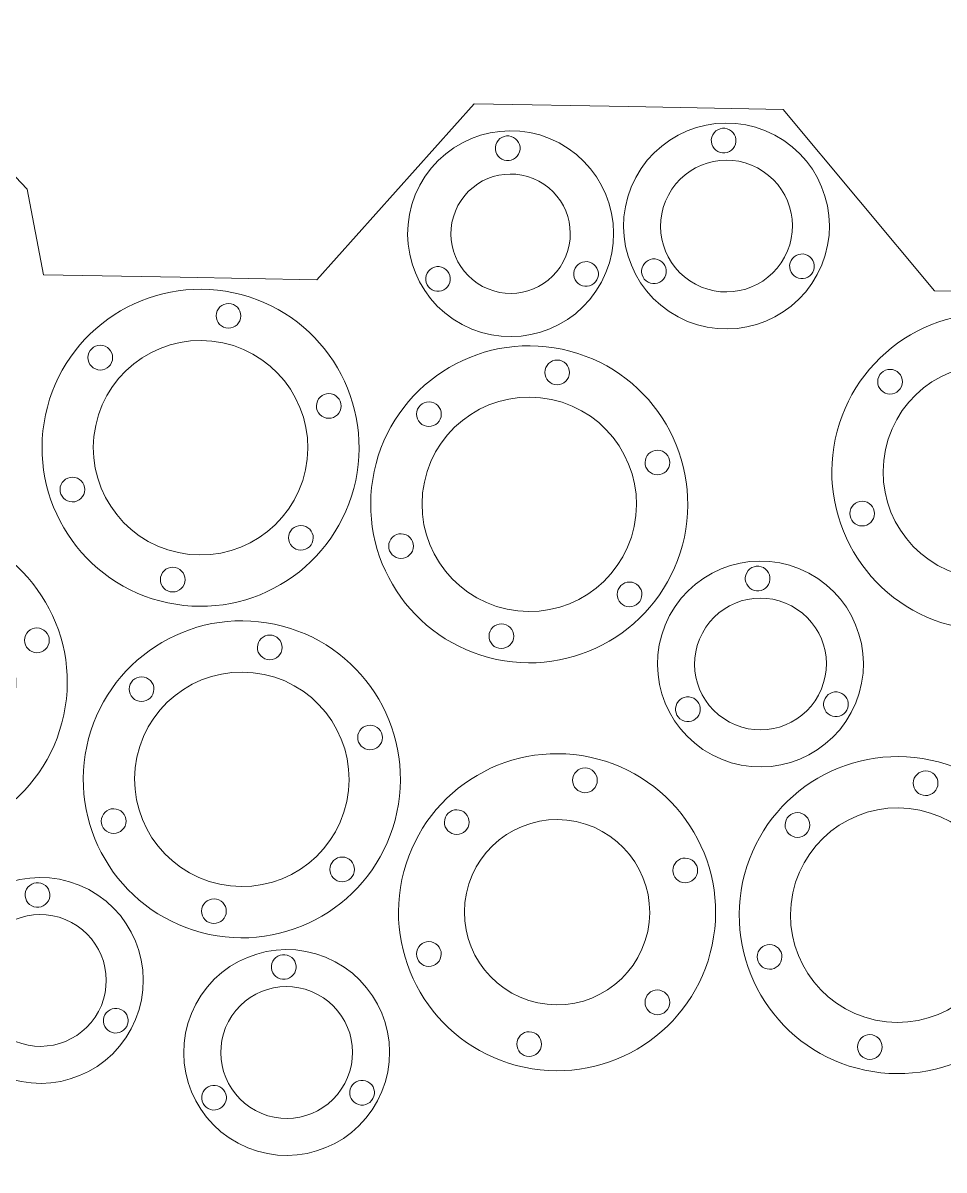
# Model space of a CAD drawing. Header units: millimetres. Extents: x -827 to 468, y -1652 to 1182.
# Drawn here: x -17.8 to 205.9, y -271.4 to 7.2 of the extents above; entities that cross this region are included whole.
import ezdxf

# ---------------------------------------------------------------- set-up
doc = ezdxf.new("R2010")
doc.units = ezdxf.units.MM
doc.header["$MEASUREMENT"] = 0
doc.layers.add('layer 1', color=7, linetype='Continuous')

msp = doc.modelspace()

# ---------------------------------------------------------------- linework, layer by layer
at = {"layer": 'layer 1', "color": 250, "lineweight": 20}
msp.add_open_spline([(278.9303, -34.2065), (278.9303, -34.2065), (279.5597, 1.0118), (279.5597, 1.0118), (279.5597, 1.0118), (279.5597, 1.0118), (279.7069, 9.2469), (279.7069, 9.2469), (279.7069, 9.2469), (279.7069, 9.2469), (279.9302, 21.7449), (279.9302, 21.7449), (279.9302, 21.7449), (279.9302, 21.7449), (280.1536, 34.2429), (280.1536, 34.2429), (280.1536, 34.2429), (280.1536, 34.2429), (280.3769, 46.7409), (280.3769, 46.7409), (280.3769, 46.7409), (280.3769, 46.7409), (280.6003, 59.2389), (280.6003, 59.2389), (280.6003, 59.2389), (280.6003, 59.2389), (280.7581, 68.0699), (280.7581, 68.0699), (280.7581, 68.0699), (280.7581, 68.0699), (280.9159, 76.9009), (280.9159, 76.9009), (280.9159, 76.9009), (280.9159, 76.9009), (277.1762, 80.6359), (277.1762, 80.6359), (277.1762, 80.6359), (277.1762, 80.6359), (273.4364, 84.3709), (273.4364, 84.3709), (273.4364, 84.3709), (273.4364, 84.3709), (239.7477, 84.973), (239.7477, 84.973), (239.7477, 84.973), (239.7477, 84.973), (206.059, 85.575), (206.059, 85.575), (206.059, 85.575), (206.059, 85.575), (168.565, 86.2451), (168.565, 86.2451), (168.565, 86.2451), (168.565, 86.2451), (131.071, 86.9152), (131.071, 86.9152), (131.071, 86.9152), (131.071, 86.9152), (93.577, 87.5852), (93.577, 87.5852), (93.577, 87.5852), (93.577, 87.5852), (56.0829, 88.2553), (56.0829, 88.2553), (56.0829, 88.2553), (56.0829, 88.2553), (23.2314, 88.8424), (23.2314, 88.8424), (23.2314, 88.8424), (23.2314, 88.8424), (-9.6202, 89.4295), (-9.6202, 89.4295), (-9.6202, 89.4295), (-9.6202, 89.4295), (-14.3345, 85.4926), (-14.3345, 85.4926), (-14.3345, 85.4926), (-14.3345, 85.4926), (-19.0488, 81.5558), (-19.0488, 81.5558), (-19.0488, 81.5558), (-19.0488, 81.5558), (-19.2003, 73.0776), (-19.2003, 73.0776), (-19.2003, 73.0776), (-19.2003, 73.0776), (-19.3518, 64.5994), (-19.3518, 64.5994), (-19.3518, 64.5994), (-19.3518, 64.5994), (-19.5752, 52.1014), (-19.5752, 52.1014), (-19.5752, 52.1014), (-19.5752, 52.1014), (-19.7985, 39.6034), (-19.7985, 39.6034), (-19.7985, 39.6034), (-19.7985, 39.6034), (-20.0219, 27.1054), (-20.0219, 27.1054), (-20.0219, 27.1054), (-20.0219, 27.1054), (-20.2452, 14.6074), (-20.2452, 14.6074), (-20.2452, 14.6074), (-20.2452, 14.6074), (-20.3908, 6.4604), (-20.3908, 6.4604), (-20.3908, 6.4604), (-20.3908, 6.4604), (-21.0186, -28.6698), (-21.0186, -28.6698), (-21.0186, -28.6698), (-21.0186, -28.6698), (-16.807, -33.0974), (-16.807, -33.0974), (-16.807, -33.0974), (-16.807, -33.0974), (-12.8295, -53.9484), (-12.8295, -53.9484), (-12.8295, -53.9484), (-12.8295, -53.9484), (20.3751, -54.5417), (20.3751, -54.5417), (20.3751, -54.5417), (20.3751, -54.5417), (53.5797, -55.1353), (53.5797, -55.1353), (53.5797, -55.1353), (53.5797, -55.1353), (91.7901, -12.3988), (91.7901, -12.3988), (91.7901, -12.3988), (91.7901, -12.3988), (129.2841, -13.0689), (129.2841, -13.0689), (129.2841, -13.0689), (129.2841, -13.0689), (166.7781, -13.7389), (166.7781, -13.7389), (166.7781, -13.7389), (166.7781, -13.7389), (203.5557, -57.8154), (203.5557, -57.8154), (203.5557, -57.8154), (203.5557, -57.8154), (237.3326, -58.4191), (237.3326, -58.4191), (237.3326, -58.4191), (237.3326, -58.4191), (271.1095, -59.0227), (271.1095, -59.0227), (271.1095, -59.0227), (272.3739, -57.624), (273.8726, -39.8018), (275.137, -38.403), (275.137, -38.403), (276.4014, -37.0042), (277.6658, -35.6053), (278.9303, -34.2065)], degree=3, knots=[0, 0, 0, 0, 0.02439024, 0.02439024, 0.02439024, 0.02439024, 0.04878049, 0.04878049, 0.04878049, 0.04878049, 0.07317073, 0.07317073, 0.07317073, 0.07317073, 0.09756098, 0.09756098, 0.09756098, 0.09756098, 0.12195122, 0.12195122, 0.12195122, 0.12195122, 0.14634146, 0.14634146, 0.14634146, 0.14634146, 0.17073171, 0.17073171, 0.17073171, 0.17073171, 0.19512195, 0.19512195, 0.19512195, 0.19512195, 0.2195122, 0.2195122, 0.2195122, 0.2195122, 0.24390244, 0.24390244, 0.24390244, 0.24390244, 0.26829268, 0.26829268, 0.26829268, 0.26829268, 0.29268293, 0.29268293, 0.29268293, 0.29268293, 0.31707317, 0.31707317, 0.31707317, 0.31707317, 0.34146341, 0.34146341, 0.34146341, 0.34146341, 0.36585366, 0.36585366, 0.36585366, 0.36585366, 0.3902439, 0.3902439, 0.3902439, 0.3902439, 0.41463415, 0.41463415, 0.41463415, 0.41463415, 0.43902439, 0.43902439, 0.43902439, 0.43902439, 0.46341463, 0.46341463, 0.46341463, 0.46341463, 0.48780488, 0.48780488, 0.48780488, 0.48780488, 0.51219512, 0.51219512, 0.51219512, 0.51219512, 0.53658537, 0.53658537, 0.53658537, 0.53658537, 0.56097561, 0.56097561, 0.56097561, 0.56097561, 0.58536585, 0.58536585, 0.58536585, 0.58536585, 0.6097561, 0.6097561, 0.6097561, 0.6097561, 0.63414634, 0.63414634, 0.63414634, 0.63414634, 0.65853659, 0.65853659, 0.65853659, 0.65853659, 0.68292683, 0.68292683, 0.68292683, 0.68292683, 0.70731707, 0.70731707, 0.70731707, 0.70731707, 0.73170732, 0.73170732, 0.73170732, 0.73170732, 0.75609756, 0.75609756, 0.75609756, 0.75609756, 0.7804878, 0.7804878, 0.7804878, 0.7804878, 0.80487805, 0.80487805, 0.80487805, 0.80487805, 0.82926829, 0.82926829, 0.82926829, 0.82926829, 0.85365854, 0.85365854, 0.85365854, 0.85365854, 0.87804878, 0.87804878, 0.87804878, 0.87804878, 0.90243902, 0.90243902, 0.90243902, 0.90243902, 0.92682927, 0.92682927, 0.92682927, 0.92682927, 0.95121951, 0.95121951, 0.95121951, 0.95121951, 1, 1, 1, 1], dxfattribs=at)
at = {"layer": 'layer 1', "color": 250, "lineweight": 9}
for points in [[(164.8171, -20.0281), (176.9992, -26.5268), (181.6065, -41.6705), (175.1079, -53.8527), (175.1079, -53.8527), (168.6092, -66.0348), (153.4655, -70.6421), (141.2833, -64.1435), (141.2833, -64.1435), (129.1012, -57.6448), (124.4939, -42.5011), (130.9925, -30.3189), (130.9925, -30.3189), (137.4912, -18.1368), (152.6349, -13.5295), (164.8171, -20.0281)], [(153.7651, -18.68), (155.227, -19.4599), (155.7798, -21.277), (155, -22.7389), (155, -22.7389), (154.2201, -24.2008), (152.403, -24.7537), (150.941, -23.9738), (150.941, -23.9738), (149.479, -23.1939), (148.9262, -21.3768), (149.7061, -19.9149), (149.7061, -19.9149), (150.486, -18.453), (152.3031, -17.9001), (153.7651, -18.68)], [(160.581, -27.9689), (168.3776, -32.128), (171.3263, -41.82), (167.1671, -49.6166), (167.1671, -49.6166), (163.008, -57.4132), (153.316, -60.3619), (145.5194, -56.2027), (145.5194, -56.2027), (137.7228, -52.0436), (134.7741, -42.3516), (138.9333, -34.555), (138.9333, -34.555), (143.0924, -26.7584), (152.7844, -23.8097), (160.581, -27.9689)], [(136.8339, -50.4219), (138.2959, -51.2018), (138.8486, -53.0189), (138.0688, -54.4808), (138.0688, -54.4808), (137.2889, -55.9427), (135.4718, -56.4956), (134.0098, -55.7157), (134.0098, -55.7157), (132.5478, -54.9358), (131.9951, -53.1187), (132.7749, -51.6568), (132.7749, -51.6568), (133.5548, -50.1949), (135.3719, -49.642), (136.8339, -50.4219)], [(172.7877, -49.2148), (174.2497, -49.9947), (174.8025, -51.8118), (174.0226, -53.2737), (174.0226, -53.2737), (173.2428, -54.7356), (171.4257, -55.2885), (169.9637, -54.5086), (169.9637, -54.5086), (168.5017, -53.7287), (167.9489, -51.9116), (168.7288, -50.4497), (168.7288, -50.4497), (169.5087, -48.9878), (171.3258, -48.4349), (172.7877, -49.2148)], [(173.0663, -126.4063), (185.2484, -132.905), (189.8557, -148.0487), (183.3571, -160.2309), (183.3571, -160.2309), (176.8584, -172.413), (161.7147, -177.0203), (149.5325, -170.5217), (149.5325, -170.5217), (137.3504, -164.023), (132.7431, -148.8793), (139.2417, -136.6971), (139.2417, -136.6971), (145.7404, -124.515), (160.8841, -119.9077), (173.0663, -126.4063)], [(162.0143, -125.0582), (163.4762, -125.8381), (164.029, -127.6552), (163.2492, -129.1171), (163.2492, -129.1171), (162.4693, -130.579), (160.6522, -131.1319), (159.1902, -130.352), (159.1902, -130.352), (157.7282, -129.5721), (157.1754, -127.755), (157.9553, -126.2931), (157.9553, -126.2931), (158.7352, -124.8312), (160.5523, -124.2783), (162.0143, -125.0582)], [(168.8302, -134.3471), (176.6268, -138.5062), (179.5755, -148.1982), (175.4163, -155.9948), (175.4163, -155.9948), (171.2572, -163.7914), (161.5652, -166.7401), (153.7686, -162.5809), (153.7686, -162.5809), (145.972, -158.4218), (143.0233, -148.7298), (147.1825, -140.9332), (147.1825, -140.9332), (151.3416, -133.1366), (161.0336, -130.1879), (168.8302, -134.3471)], [(145.0831, -156.8001), (146.5451, -157.58), (147.0978, -159.3971), (146.318, -160.859), (146.318, -160.859), (145.5381, -162.3209), (143.721, -162.8738), (142.259, -162.0939), (142.259, -162.0939), (140.797, -161.314), (140.2443, -159.4969), (141.0241, -158.035), (141.0241, -158.035), (141.804, -156.5731), (143.6211, -156.0202), (145.0831, -156.8001)], [(181.0369, -155.593), (182.4989, -156.3729), (183.0517, -158.19), (182.2718, -159.6519), (182.2718, -159.6519), (181.492, -161.1138), (179.6749, -161.6667), (178.2129, -160.8868), (178.2129, -160.8868), (176.7509, -160.1069), (176.1981, -158.2898), (176.978, -156.8279), (176.978, -156.8279), (177.7579, -155.366), (179.575, -154.8131), (181.0369, -155.593)], [(-1.8272, -203.2711), (10.3549, -209.7698), (14.9622, -224.9135), (8.4636, -237.0957), (8.4636, -237.0957), (1.9649, -249.2778), (-13.1788, -253.8851), (-25.361, -247.3865), (-25.361, -247.3865), (-37.5431, -240.8878), (-42.1504, -225.7441), (-35.6518, -213.5619), (-35.6518, -213.5619), (-29.1531, -201.3798), (-14.0094, -196.7725), (-1.8272, -203.2711)], [(-12.8792, -201.923), (-11.4173, -202.7029), (-10.8645, -204.52), (-11.6443, -205.9819), (-11.6443, -205.9819), (-12.4242, -207.4438), (-14.2413, -207.9967), (-15.7033, -207.2168), (-15.7033, -207.2168), (-17.1653, -206.4369), (-17.7181, -204.6198), (-16.9382, -203.1579), (-16.9382, -203.1579), (-16.1583, -201.696), (-14.3412, -201.1431), (-12.8792, -201.923)], [(-6.0633, -211.2119), (1.7333, -215.371), (4.682, -225.063), (0.5228, -232.8596), (0.5228, -232.8596), (-3.6363, -240.6562), (-13.3283, -243.6049), (-21.1249, -239.4457), (-21.1249, -239.4457), (-28.9215, -235.2866), (-31.8702, -225.5946), (-27.711, -217.798), (-27.711, -217.798), (-23.5519, -210.0014), (-13.8599, -207.0527), (-6.0633, -211.2119)], [(57.9888, -220.7693), (70.1709, -227.268), (74.7782, -242.4117), (68.2796, -254.5939), (68.2796, -254.5939), (61.7809, -266.776), (46.6372, -271.3833), (34.455, -264.8847), (34.455, -264.8847), (22.2729, -258.386), (17.6656, -243.2423), (24.1642, -231.0601), (24.1642, -231.0601), (30.6629, -218.878), (45.8066, -214.2707), (57.9888, -220.7693)], [(46.9368, -219.4212), (48.3987, -220.2011), (48.9515, -222.0182), (48.1717, -223.4801), (48.1717, -223.4801), (47.3918, -224.942), (45.5747, -225.4949), (44.1127, -224.715), (44.1127, -224.715), (42.6507, -223.9351), (42.0979, -222.118), (42.8778, -220.6561), (42.8778, -220.6561), (43.6577, -219.1942), (45.4748, -218.6413), (46.9368, -219.4212)], [(53.7527, -228.7101), (61.5493, -232.8692), (64.498, -242.5612), (60.3388, -250.3578), (60.3388, -250.3578), (56.1797, -258.1544), (46.4877, -261.1031), (38.6911, -256.9439), (38.6911, -256.9439), (30.8945, -252.7848), (27.9458, -243.0928), (32.105, -235.2962), (32.105, -235.2962), (36.2641, -227.4996), (45.9561, -224.5509), (53.7527, -228.7101)], [(6.1434, -232.4578), (7.6054, -233.2377), (8.1582, -235.0548), (7.3783, -236.5167), (7.3783, -236.5167), (6.5985, -237.9786), (4.7814, -238.5315), (3.3194, -237.7516), (3.3194, -237.7516), (1.8574, -236.9717), (1.3046, -235.1546), (2.0845, -233.6927), (2.0845, -233.6927), (2.8644, -232.2308), (4.6815, -231.6779), (6.1434, -232.4578)], [(30.0056, -251.1631), (31.4676, -251.943), (32.0203, -253.7601), (31.2405, -255.222), (31.2405, -255.222), (30.4606, -256.6839), (28.6435, -257.2368), (27.1815, -256.4569), (27.1815, -256.4569), (25.7195, -255.677), (25.1668, -253.8599), (25.9466, -252.398), (25.9466, -252.398), (26.7265, -250.9361), (28.5436, -250.3832), (30.0056, -251.1631)], [(65.9594, -249.956), (67.4214, -250.7359), (67.9742, -252.553), (67.1943, -254.0149), (67.1943, -254.0149), (66.4145, -255.4768), (64.5974, -256.0297), (63.1354, -255.2498), (63.1354, -255.2498), (61.6734, -254.4699), (61.1206, -252.6528), (61.9005, -251.1909), (61.9005, -251.1909), (62.6804, -249.729), (64.4975, -249.1761), (65.9594, -249.956)]]:
    msp.add_open_spline(points, degree=3, knots=[0, 0, 0, 0, 0.2, 0.2, 0.2, 0.2, 0.4, 0.4, 0.4, 0.4, 0.6, 0.6, 0.6, 0.6, 1, 1, 1, 1], dxfattribs=at)
at = {"layer": 'layer 1', "color": 242, "lineweight": 9}
for points in [[(112.3808, -21.8914), (124.5629, -28.3901), (129.1702, -43.5338), (122.6716, -55.716), (122.6716, -55.716), (116.1729, -67.8981), (101.0292, -72.5054), (88.847, -66.0068), (88.847, -66.0068), (76.6649, -59.5081), (72.0576, -44.3644), (78.5562, -32.1822), (78.5562, -32.1822), (85.0549, -20.0001), (100.1986, -15.3928), (112.3808, -21.8914)], [(101.3288, -20.5433), (102.7907, -21.3232), (103.3435, -23.1403), (102.5637, -24.6022), (102.5637, -24.6022), (101.7838, -26.0641), (99.9667, -26.617), (98.5047, -25.8371), (98.5047, -25.8371), (97.0427, -25.0572), (96.4899, -23.2401), (97.2698, -21.7782), (97.2698, -21.7782), (98.0497, -20.3163), (99.8668, -19.7634), (101.3288, -20.5433)], [(107.4373, -31.1582), (114.5016, -34.9266), (117.1733, -43.7083), (113.4048, -50.7725), (113.4048, -50.7725), (109.6364, -57.8368), (100.8547, -60.5085), (93.7905, -56.74), (93.7905, -56.74), (86.7262, -52.9716), (84.0545, -44.1899), (87.823, -37.1257), (87.823, -37.1257), (91.5914, -30.0614), (100.3731, -27.3897), (107.4373, -31.1582)], [(84.3976, -52.2852), (85.8596, -53.0651), (86.4123, -54.8822), (85.6325, -56.3441), (85.6325, -56.3441), (84.8526, -57.806), (83.0355, -58.3589), (81.5735, -57.579), (81.5735, -57.579), (80.1115, -56.7991), (79.5588, -54.982), (80.3386, -53.5201), (80.3386, -53.5201), (81.1185, -52.0582), (82.9356, -51.5053), (84.3976, -52.2852)], [(120.3514, -51.0781), (121.8134, -51.858), (122.3662, -53.6751), (121.5863, -55.137), (121.5863, -55.137), (120.8065, -56.5989), (118.9894, -57.1518), (117.5274, -56.3719), (117.5274, -56.3719), (116.0654, -55.592), (115.5126, -53.7749), (116.2925, -52.313), (116.2925, -52.313), (117.0724, -50.8511), (118.8895, -50.2982), (120.3514, -51.0781)]]:
    msp.add_open_spline(points, degree=3, knots=[0, 0, 0, 0, 0.2, 0.2, 0.2, 0.2, 0.4, 0.4, 0.4, 0.4, 0.6, 0.6, 0.6, 0.6, 1, 1, 1, 1], dxfattribs=at)
at = {"layer": 'layer 1', "color": 242, "lineweight": 20}
for points in [[(62.9875, -103.9013), (58.5883, -124.7042), (38.1579, -138.002), (17.355, -133.6027), (17.355, -133.6027), (-3.4478, -129.2035), (-16.7456, -108.7731), (-12.3463, -87.9702), (-12.3463, -87.9702), (-7.9472, -67.1673), (12.4833, -53.8695), (33.2861, -58.2688), (33.2861, -58.2688), (54.089, -62.668), (67.3868, -83.0985), (62.9875, -103.9013)], [(35.0308, -64.5188), (34.688, -66.1397), (33.096, -67.176), (31.475, -66.8332), (31.475, -66.8332), (29.8541, -66.4904), (28.8178, -64.8984), (29.1606, -63.2774), (29.1606, -63.2774), (29.5033, -61.6564), (31.0954, -60.6202), (32.7164, -60.9631), (32.7164, -60.9631), (34.3373, -61.3058), (35.3736, -62.8979), (35.0308, -64.5188)], [(254.8002, -109.7426), (250.401, -130.5455), (229.9706, -143.8432), (209.1677, -139.444), (209.1677, -139.444), (188.3649, -135.0448), (175.0671, -114.6143), (179.4664, -93.8115), (179.4664, -93.8115), (183.8656, -73.0086), (204.296, -59.7108), (225.0988, -64.1101), (225.0988, -64.1101), (245.9017, -68.5093), (259.1995, -88.9397), (254.8002, -109.7426)], [(50.8014, -101.3242), (47.8254, -115.3969), (34.0048, -124.3926), (19.9321, -121.4166), (19.9321, -121.4166), (5.8595, -118.4406), (-3.1363, -104.62), (-0.1602, -90.5473), (-0.1602, -90.5473), (2.8158, -76.4747), (16.6364, -67.4789), (30.709, -70.4549), (30.709, -70.4549), (44.7817, -73.431), (53.7774, -87.2516), (50.8014, -101.3242)], [(142.8119, -117.638), (138.4127, -138.4409), (117.9823, -151.7387), (97.1794, -147.3394), (97.1794, -147.3394), (76.3766, -142.9402), (63.0788, -122.5097), (67.4781, -101.7069), (67.4781, -101.7069), (71.8773, -80.904), (92.3077, -67.6062), (113.1106, -72.0055), (113.1106, -72.0055), (133.9134, -76.4047), (147.2112, -96.8351), (142.8119, -117.638)], [(3.897, -74.6711), (3.5543, -76.2921), (1.9622, -77.3283), (0.3412, -76.9856), (0.3412, -76.9856), (-1.2797, -76.6428), (-2.316, -75.0507), (-1.9731, -73.4298), (-1.9731, -73.4298), (-1.6304, -71.8088), (-0.0383, -70.7726), (1.5826, -71.1154), (1.5826, -71.1154), (3.2035, -71.4582), (4.2398, -73.0503), (3.897, -74.6711)], [(114.8552, -78.2554), (114.5124, -79.8764), (112.9204, -80.9127), (111.2994, -80.5699), (111.2994, -80.5699), (109.6785, -80.2271), (108.6422, -78.6351), (108.985, -77.0141), (108.985, -77.0141), (109.3278, -75.3931), (110.9198, -74.3569), (112.5408, -74.6998), (112.5408, -74.6998), (114.1618, -75.0425), (115.198, -76.6346), (114.8552, -78.2554)], [(242.6141, -107.1655), (239.6381, -121.2381), (225.8175, -130.2339), (211.7448, -127.2579), (211.7448, -127.2579), (197.6722, -124.2818), (188.6764, -110.4612), (191.6525, -96.3886), (191.6525, -96.3886), (194.6285, -82.3159), (208.4491, -73.3202), (222.5217, -76.2962), (222.5217, -76.2962), (236.5944, -79.2722), (245.5901, -93.0928), (242.6141, -107.1655)], [(195.7097, -80.5124), (195.367, -82.1334), (193.7749, -83.1696), (192.1539, -82.8268), (192.1539, -82.8268), (190.533, -82.4841), (189.4967, -80.892), (189.8396, -79.271), (189.8396, -79.271), (190.1824, -77.6501), (191.7744, -76.6138), (193.3953, -76.9567), (193.3953, -76.9567), (195.0163, -77.2995), (196.0525, -78.8915), (195.7097, -80.5124)], [(59.3895, -86.4041), (59.0466, -88.025), (57.4546, -89.0612), (55.8337, -88.7185), (55.8337, -88.7185), (54.2127, -88.3757), (53.1765, -86.7836), (53.5192, -85.1627), (53.5192, -85.1627), (53.8621, -83.5417), (55.454, -82.5056), (57.075, -82.8483), (57.075, -82.8483), (58.696, -83.1911), (59.7322, -84.7832), (59.3895, -86.4041)], [(130.6258, -115.0609), (127.6498, -129.1335), (113.8292, -138.1293), (99.7565, -135.1533), (99.7565, -135.1533), (85.6839, -132.1772), (76.6881, -118.3567), (79.6642, -104.284), (79.6642, -104.284), (82.6402, -90.2114), (96.4608, -81.2156), (110.5334, -84.1916), (110.5334, -84.1916), (124.6061, -87.1677), (133.6018, -100.9882), (130.6258, -115.0609)], [(83.7214, -88.4078), (83.3787, -90.0288), (81.7866, -91.065), (80.1656, -90.7223), (80.1656, -90.7223), (78.5447, -90.3795), (77.5084, -88.7874), (77.8513, -87.1665), (77.8513, -87.1665), (78.1941, -85.5455), (79.7861, -84.5093), (81.407, -84.8521), (81.407, -84.8521), (83.028, -85.1949), (84.0642, -86.7869), (83.7214, -88.4078)], [(139.2139, -100.1408), (138.871, -101.7617), (137.279, -102.7979), (135.6581, -102.4551), (135.6581, -102.4551), (134.0371, -102.1124), (133.0009, -100.5203), (133.3436, -98.8994), (133.3436, -98.8994), (133.6865, -97.2784), (135.2784, -96.2422), (136.8994, -96.585), (136.8994, -96.585), (138.5204, -96.9278), (139.5566, -98.5198), (139.2139, -100.1408)], [(-2.878, -106.7089), (-3.2209, -108.3298), (-4.8129, -109.366), (-6.4338, -109.0232), (-6.4338, -109.0232), (-8.0548, -108.6804), (-9.091, -107.0884), (-8.7483, -105.4674), (-8.7483, -105.4674), (-8.4054, -103.8465), (-6.8135, -102.8103), (-5.1925, -103.1531), (-5.1925, -103.1531), (-3.5715, -103.4958), (-2.5353, -105.0879), (-2.878, -106.7089)], [(188.9347, -112.5501), (188.5918, -114.1711), (186.9998, -115.2072), (185.3789, -114.8645), (185.3789, -114.8645), (183.7579, -114.5217), (182.7217, -112.9296), (183.0644, -111.3087), (183.0644, -111.3087), (183.4073, -109.6878), (184.9992, -108.6516), (186.6202, -108.9943), (186.6202, -108.9943), (188.2412, -109.3371), (189.2774, -110.9292), (188.9347, -112.5501)], [(-7.8967, -160.8334), (-12.2959, -181.6362), (-32.7263, -194.934), (-53.5292, -190.5347), (-53.5292, -190.5347), (-74.3321, -186.1355), (-87.6298, -165.7051), (-83.2306, -144.9022), (-83.2306, -144.9022), (-78.8314, -124.0994), (-58.4009, -110.8016), (-37.5981, -115.2009), (-37.5981, -115.2009), (-16.7952, -119.6001), (-3.4974, -140.0305), (-7.8967, -160.8334)], [(52.6139, -118.4438), (52.271, -120.0648), (50.6791, -121.1011), (49.0581, -120.7583), (49.0581, -120.7583), (47.4371, -120.4155), (46.4009, -118.8235), (46.7437, -117.2025), (46.7437, -117.2025), (47.0865, -115.5815), (48.6785, -114.5453), (50.2995, -114.8882), (50.2995, -114.8882), (51.9204, -115.2309), (52.9567, -116.823), (52.6139, -118.4438)], [(76.9464, -120.4455), (76.6035, -122.0665), (75.0115, -123.1026), (73.3906, -122.7599), (73.3906, -122.7599), (71.7696, -122.4171), (70.7334, -120.8251), (71.0761, -119.2041), (71.0761, -119.2041), (71.419, -117.5832), (73.0109, -116.547), (74.6319, -116.8897), (74.6319, -116.8897), (76.2529, -117.2325), (77.2891, -118.8246), (76.9464, -120.4455)], [(-20.0828, -158.2563), (-23.0588, -172.3289), (-36.8794, -181.3247), (-50.9521, -178.3486), (-50.9521, -178.3486), (-65.0247, -175.3726), (-74.0205, -161.552), (-71.0445, -147.4794), (-71.0445, -147.4794), (-68.0684, -133.4067), (-54.2478, -124.411), (-40.1752, -127.387), (-40.1752, -127.387), (-26.1025, -130.363), (-17.1068, -144.1836), (-20.0828, -158.2563)], [(21.4806, -128.5941), (21.1378, -130.2151), (19.5458, -131.2513), (17.9248, -130.9085), (17.9248, -130.9085), (16.3038, -130.5657), (15.2676, -128.9736), (15.6103, -127.3528), (15.6103, -127.3528), (15.9532, -125.7318), (17.5452, -124.6956), (19.1661, -125.0383), (19.1661, -125.0383), (20.7871, -125.3811), (21.8233, -126.9731), (21.4806, -128.5941)], [(132.4383, -132.1805), (132.0954, -133.8015), (130.5035, -134.8377), (128.8825, -134.495), (128.8825, -134.495), (127.2615, -134.1522), (126.2253, -132.5601), (126.5681, -130.9392), (126.5681, -130.9392), (126.9109, -129.3182), (128.5029, -128.282), (130.1239, -128.6248), (130.1239, -128.6248), (131.7448, -128.9676), (132.7811, -130.5597), (132.4383, -132.1805)], [(73.0139, -184.4337), (68.6147, -205.2366), (48.1843, -218.5343), (27.3814, -214.1351), (27.3814, -214.1351), (6.5785, -209.7359), (-6.7193, -189.3054), (-2.32, -168.5026), (-2.32, -168.5026), (2.0792, -147.6997), (22.5097, -134.4019), (43.3125, -138.8012), (43.3125, -138.8012), (64.1154, -143.2004), (77.4132, -163.6308), (73.0139, -184.4337)], [(101.305, -142.3308), (100.9622, -143.9518), (99.3702, -144.988), (97.7492, -144.6451), (97.7492, -144.6451), (96.1282, -144.3024), (95.092, -142.7103), (95.4347, -141.0894), (95.4347, -141.0894), (95.7776, -139.4685), (97.3696, -138.4322), (98.9905, -138.775), (98.9905, -138.775), (100.6115, -139.1178), (101.6477, -140.7098), (101.305, -142.3308)], [(-11.4948, -143.3362), (-11.8376, -144.957), (-13.4296, -145.9933), (-15.0506, -145.6505), (-15.0506, -145.6505), (-16.6715, -145.3078), (-17.7078, -143.7157), (-17.365, -142.0947), (-17.365, -142.0947), (-17.0221, -140.4738), (-15.4302, -139.4376), (-13.8092, -139.7804), (-13.8092, -139.7804), (-12.1882, -140.1231), (-11.152, -141.7152), (-11.4948, -143.3362)], [(45.0572, -145.0511), (44.7143, -146.6721), (43.1224, -147.7083), (41.5014, -147.3656), (41.5014, -147.3656), (39.8804, -147.0228), (38.8442, -145.4307), (39.187, -143.8098), (39.187, -143.8098), (39.5297, -142.1888), (41.1218, -141.1526), (42.7428, -141.4954), (42.7428, -141.4954), (44.3637, -141.8382), (45.4, -143.4303), (45.0572, -145.0511)], [(60.8278, -181.8566), (57.8518, -195.9292), (44.0312, -204.925), (29.9585, -201.949), (29.9585, -201.949), (15.8859, -198.9729), (6.8901, -185.1523), (9.8661, -171.0797), (9.8661, -171.0797), (12.8422, -157.007), (26.6628, -148.0113), (40.7354, -150.9873), (40.7354, -150.9873), (54.8081, -153.9633), (63.8038, -167.7839), (60.8278, -181.8566)], [(13.9234, -155.2035), (13.5806, -156.8245), (11.9886, -157.8607), (10.3676, -157.5179), (10.3676, -157.5179), (8.7466, -157.1752), (7.7104, -155.5831), (8.0533, -153.9621), (8.0533, -153.9621), (8.396, -152.3412), (9.9881, -151.3049), (11.609, -151.6478), (11.609, -151.6478), (13.2299, -151.9906), (14.2662, -153.5826), (13.9234, -155.2035)], [(69.4158, -166.9365), (69.073, -168.5574), (67.481, -169.5936), (65.86, -169.2508), (65.86, -169.2508), (64.2391, -168.9081), (63.2028, -167.316), (63.5456, -165.695), (63.5456, -165.695), (63.8885, -164.0741), (65.4804, -163.0379), (67.1014, -163.3807), (67.1014, -163.3807), (68.7224, -163.7235), (69.7586, -165.3155), (69.4158, -166.9365)], [(232.3067, -217.4219), (227.9075, -238.2248), (207.477, -251.5225), (186.6742, -247.1233), (186.6742, -247.1233), (165.8713, -242.7241), (152.5735, -222.2936), (156.9728, -201.4908), (156.9728, -201.4908), (161.372, -180.6879), (181.8024, -167.3901), (202.6053, -171.7894), (202.6053, -171.7894), (223.4082, -176.1886), (236.706, -196.619), (232.3067, -217.4219)], [(204.35, -178.0393), (204.0071, -179.6603), (202.4152, -180.6965), (200.7942, -180.3538), (200.7942, -180.3538), (199.1732, -180.011), (198.137, -178.4189), (198.4797, -176.798), (198.4797, -176.798), (198.8225, -175.177), (200.4146, -174.1408), (202.0355, -174.4836), (202.0355, -174.4836), (203.6565, -174.8264), (204.6927, -176.4185), (204.35, -178.0393)], [(220.1206, -214.8448), (217.1445, -228.9174), (203.3239, -237.9132), (189.2513, -234.9372), (189.2513, -234.9372), (175.1786, -231.9611), (166.1829, -218.1405), (169.1589, -204.0679), (169.1589, -204.0679), (172.1349, -189.9952), (185.9555, -180.9995), (200.0282, -183.9755), (200.0282, -183.9755), (214.1008, -186.9515), (223.0966, -200.7721), (220.1206, -214.8448)], [(7.1483, -187.2412), (6.8055, -188.8622), (5.2135, -189.8983), (3.5925, -189.5556), (3.5925, -189.5556), (1.9716, -189.2128), (0.9353, -187.6207), (1.2781, -185.9998), (1.2781, -185.9998), (1.621, -184.3789), (3.2129, -183.3427), (4.8339, -183.6854), (4.8339, -183.6854), (6.4549, -184.0282), (7.4911, -185.6203), (7.1483, -187.2412)], [(173.2162, -188.1917), (172.8734, -189.8127), (171.2814, -190.8489), (169.6604, -190.5061), (169.6604, -190.5061), (168.0394, -190.1634), (167.0032, -188.5713), (167.346, -186.9503), (167.346, -186.9503), (167.6888, -185.3294), (169.2809, -184.2931), (170.9017, -184.636), (170.9017, -184.636), (172.5227, -184.9788), (173.5589, -186.5708), (173.2162, -188.1917)], [(62.6403, -198.9762), (62.2974, -200.5972), (60.7054, -201.6334), (59.0845, -201.2907), (59.0845, -201.2907), (57.4635, -200.9479), (56.4273, -199.3558), (56.77, -197.7349), (56.77, -197.7349), (57.1129, -196.1139), (58.7049, -195.0777), (60.3258, -195.4205), (60.3258, -195.4205), (61.9468, -195.7633), (62.983, -197.3553), (62.6403, -198.9762)], [(31.507, -209.1265), (31.1642, -210.7474), (29.5721, -211.7837), (27.9512, -211.4408), (27.9512, -211.4408), (26.3302, -211.0981), (25.294, -209.506), (25.6367, -207.8851), (25.6367, -207.8851), (25.9796, -206.2642), (27.5715, -205.2279), (29.1925, -205.5707), (29.1925, -205.5707), (30.8135, -205.9134), (31.8497, -207.5055), (31.507, -209.1265)], [(166.4411, -220.2294), (166.0982, -221.8504), (164.5063, -222.8865), (162.8853, -222.5438), (162.8853, -222.5438), (161.2643, -222.201), (160.2281, -220.6089), (160.5709, -218.988), (160.5709, -218.988), (160.9137, -217.3671), (162.5057, -216.3309), (164.1267, -216.6736), (164.1267, -216.6736), (165.7476, -217.0164), (166.7839, -218.6085), (166.4411, -220.2294)], [(190.7997, -242.1147), (190.457, -243.7356), (188.8649, -244.7719), (187.2439, -244.429), (187.2439, -244.429), (185.623, -244.0863), (184.5867, -242.4942), (184.9295, -240.8733), (184.9295, -240.8733), (185.2724, -239.2524), (186.8643, -238.2161), (188.4853, -238.5589), (188.4853, -238.5589), (190.1063, -238.9016), (191.1425, -240.4937), (190.7997, -242.1147)]]:
    msp.add_open_spline(points, degree=3, knots=[0, 0, 0, 0, 0.2, 0.2, 0.2, 0.2, 0.4, 0.4, 0.4, 0.4, 0.6, 0.6, 0.6, 0.6, 1, 1, 1, 1], dxfattribs=at)
at = {"layer": 'layer 1', "color": 114, "lineweight": 20}
for points in [[(149.566, -216.7192), (145.1668, -237.5221), (124.7363, -250.8199), (103.9335, -246.4206), (103.9335, -246.4206), (83.1306, -242.0214), (69.8328, -221.591), (74.2321, -200.7881), (74.2321, -200.7881), (78.6313, -179.9852), (99.0617, -166.6875), (119.8646, -171.0867), (119.8646, -171.0867), (140.6675, -175.4859), (153.9653, -195.9164), (149.566, -216.7192)], [(121.6093, -177.3367), (121.2664, -178.9576), (119.6745, -179.9939), (118.0535, -179.6511), (118.0535, -179.6511), (116.4325, -179.3084), (115.3963, -177.7163), (115.739, -176.0953), (115.739, -176.0953), (116.0818, -174.4744), (117.6739, -173.4381), (119.2948, -173.781), (119.2948, -173.781), (120.9158, -174.1237), (121.952, -175.7158), (121.6093, -177.3367)], [(90.4755, -187.489), (90.1327, -189.11), (88.5407, -190.1462), (86.9197, -189.8035), (86.9197, -189.8035), (85.2987, -189.4607), (84.2625, -187.8687), (84.6053, -186.2477), (84.6053, -186.2477), (84.9481, -184.6267), (86.5402, -183.5905), (88.161, -183.9333), (88.161, -183.9333), (89.782, -184.2761), (90.8182, -185.8682), (90.4755, -187.489)], [(133.9074, -213.4078), (131.3369, -225.5627), (119.3998, -233.3325), (107.2449, -230.762), (107.2449, -230.762), (95.09, -228.1916), (87.3202, -216.2544), (89.8907, -204.0995), (89.8907, -204.0995), (92.4611, -191.9447), (104.3983, -184.1748), (116.5532, -186.7453), (116.5532, -186.7453), (128.7081, -189.3158), (136.4779, -201.2529), (133.9074, -213.4078)], [(145.9679, -199.222), (145.625, -200.8429), (144.0331, -201.8791), (142.4121, -201.5364), (142.4121, -201.5364), (140.7911, -201.1936), (139.7549, -199.6015), (140.0977, -197.9806), (140.0977, -197.9806), (140.4405, -196.3596), (142.0325, -195.3235), (143.6535, -195.6662), (143.6535, -195.6662), (145.2744, -196.009), (146.3107, -197.6011), (145.9679, -199.222)], [(83.7004, -219.5268), (83.3575, -221.1477), (81.7656, -222.1839), (80.1446, -221.8411), (80.1446, -221.8411), (78.5236, -221.4983), (77.4874, -219.9063), (77.8302, -218.2853), (77.8302, -218.2853), (78.173, -216.6644), (79.765, -215.6282), (81.386, -215.971), (81.386, -215.971), (83.0069, -216.3137), (84.0432, -217.9058), (83.7004, -219.5268)], [(139.1924, -231.2618), (138.8495, -232.8827), (137.2575, -233.919), (135.6366, -233.5762), (135.6366, -233.5762), (134.0156, -233.2334), (132.9793, -231.6414), (133.3221, -230.0204), (133.3221, -230.0204), (133.665, -228.3994), (135.2569, -227.3632), (136.8779, -227.7061), (136.8779, -227.7061), (138.4989, -228.0488), (139.5351, -229.6409), (139.1924, -231.2618)], [(108.059, -241.412), (107.7163, -243.033), (106.1242, -244.0692), (104.5032, -243.7264), (104.5032, -243.7264), (102.8823, -243.3836), (101.846, -241.7915), (102.1888, -240.1707), (102.1888, -240.1707), (102.5317, -238.5497), (104.1236, -237.5135), (105.7446, -237.8562), (105.7446, -237.8562), (107.3656, -238.199), (108.4018, -239.7911), (108.059, -241.412)]]:
    msp.add_open_spline(points, degree=3, knots=[0, 0, 0, 0, 0.2, 0.2, 0.2, 0.2, 0.4, 0.4, 0.4, 0.4, 0.6, 0.6, 0.6, 0.6, 1, 1, 1, 1], dxfattribs=at)

doc.saveas('drawing.dxf')
